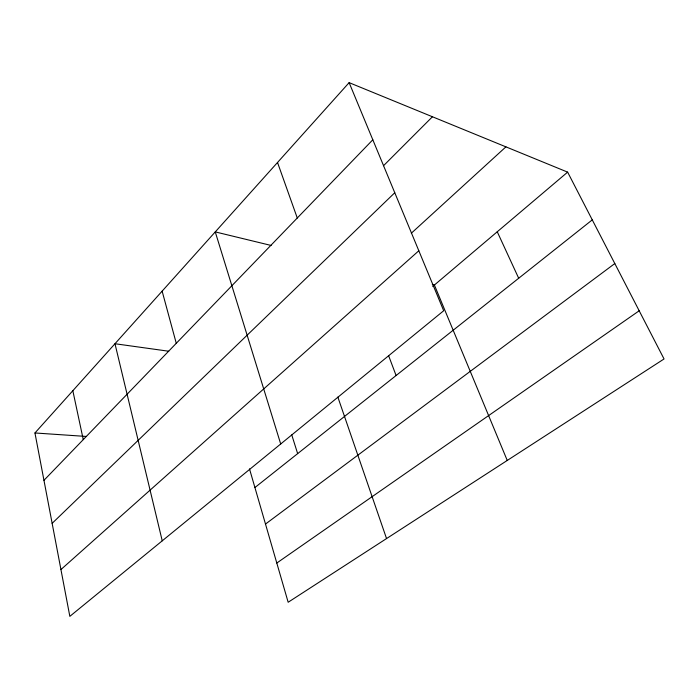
<?xml version="1.0" encoding="UTF-8"?>
<svg xmlns="http://www.w3.org/2000/svg" width="699" height="699" viewBox="0 0 699 699"><rect width="100%" height="100%" fill="white"/><g stroke="black" fill="none" stroke-linecap="round" stroke-linejoin="round"><path stroke-width="1.05" d="M349.124 82.639L443.69 310.74L69.839 616.361L34.95 432.969L349.124 82.639L567.632 172.129L664.05 358.963L288.163 602.25L249.499 468.872M43.958 480.318L372.812 139.783M383.515 165.724L432.445 116.759M52.145 523.341L394.769 192.741M411.344 233.195L505.919 146.851M60.935 569.554L418.823 250.758M432.733 286.441L567.632 172.129M254.908 487.544L592.271 219.87M265.498 524.058L614.814 263.549M276.795 563.036L639.192 310.784M34.95 432.969L86.545 436.464M168.73 351.23L114.977 343.733L162.238 540.834M271.107 245.445L215.257 231.902L280.701 443.979M432.297 284.528L434.402 285.035L507.247 460.449M497.251 231.771L518.693 278.254M388.557 355.538L396.097 375.52M277.52 162.474L297.276 218.009M337.853 397.102L386.547 538.58M291.754 434.909L297.652 453.625M162.133 291.151L176.27 343.305M72.836 390.724L83.26 439.619"/></g></svg>
